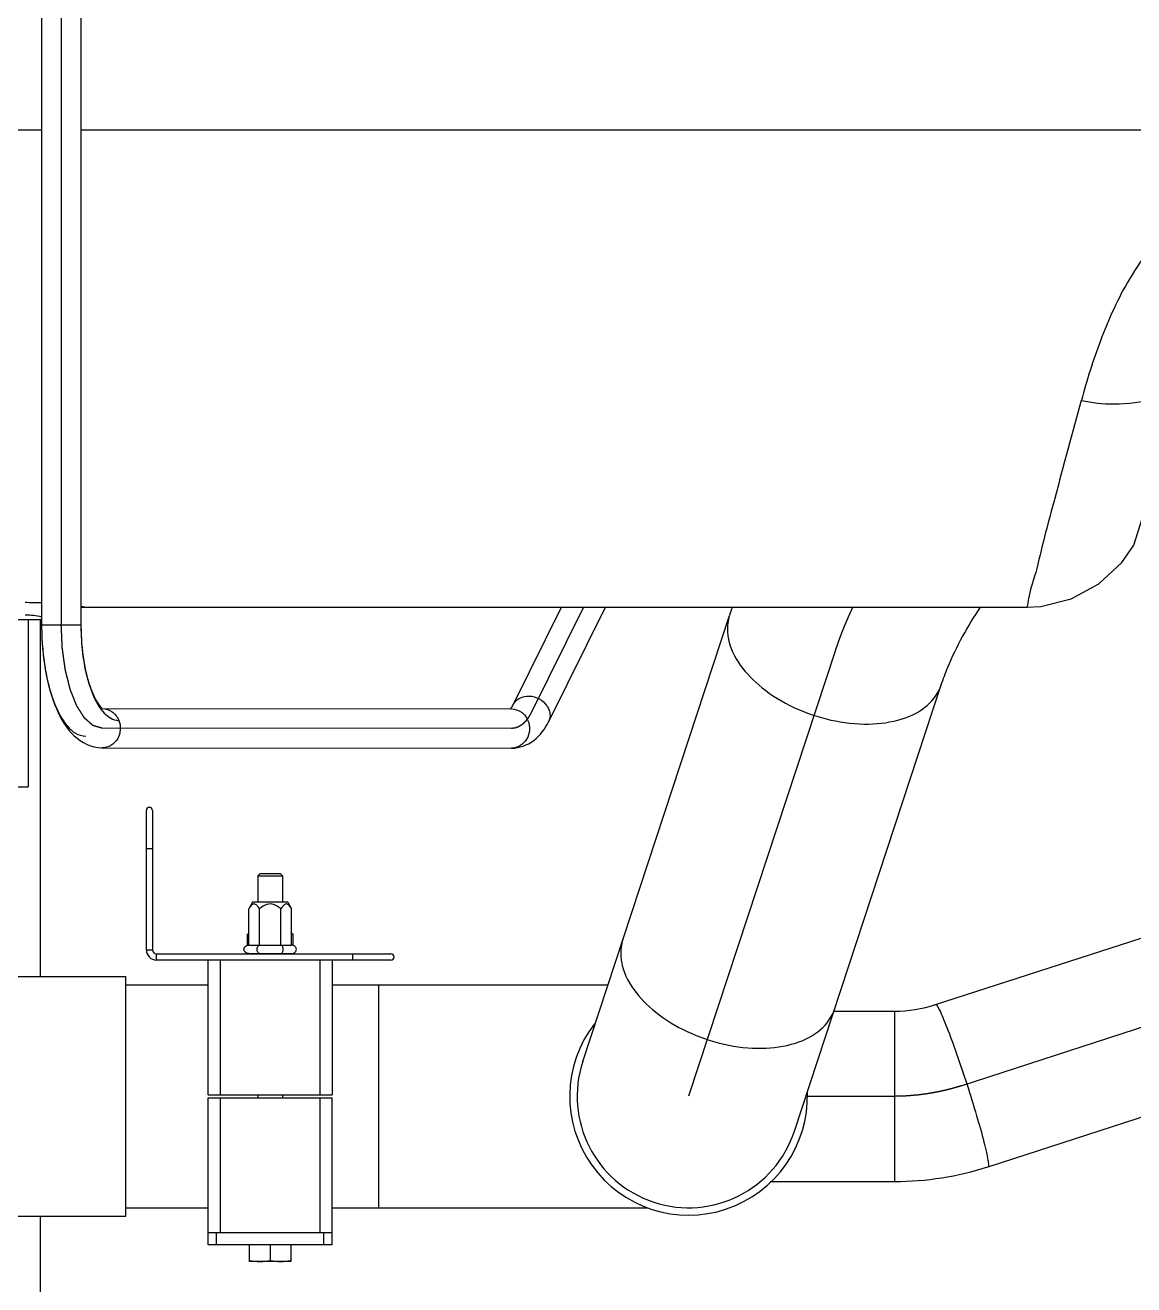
# Model space of a CAD drawing. Header units: millimetres. Extents: x 0 to 10500, y 0 to 7425.
# Drawn here: x 2870 to 3138.5, y 1711.6 to 2016.7 of the extents above; entities that cross this region are included whole.
import ezdxf

# ---------------------------------------------------------------- set-up
doc = ezdxf.new("R2010")
doc.units = ezdxf.units.MM
doc.header["$LTSCALE"] = 577.5
doc.linetypes.add('CENTER', pattern=[0.6, 0.375, -0.075, 0.075, -0.075])
doc.layers.get('0').update_dxf_attribs({"linetype": 'CONTINUOUS'})
for name, color, linetype in [('02___PRT_ALL_AXES', 7, 'CONTINUOUS'), ('AXES', 7, 'CONTINUOUS'), ('DEFAULT_1', 7, 'CENTER'), ('NOTES3D', 7, 'CONTINUOUS')]:
    doc.layers.add(name, color=color, linetype=linetype)
doc.styles.get("Standard").update_dxf_attribs({"font": 'txt', "width": 0.85})
doc.dimstyles.get("Standard").update_dxf_attribs({"dimtxt": 3.5, "dimasz": 3.5, "dimexe": 1.5, "dimexo": 1.5, "dimtad": 1, "dimdec": 1, "dimtxsty": 'Standard', "dimblk": '_FILLED', "dimblk1": '_FILLED', "dimblk2": '_FILLED', "dimcen": 0.09, "dimadec": 1, "dimazin": 2, "dimtol": 1, "dimtp": 0.1, "dimtm": 0.1, "dimtfac": 1, "dimtdec": 1, "dimtofl": 0, "dimtmove": 0, "dimatfit": 3, "dimldrblk": '_FILLED', "dimfxl": 1, "dimtolj": 1, "dimarcsym": 0})

# ---------------------------------------------------------------- blocks, each defined once
blk = doc.blocks.new('_FILLED')
at = {"color": 0, "linetype": 'ByBlock'}
blk.add_solid([(0, 0), (-1, 0.214), (-1, -0.214)], dxfattribs=at)

msp = doc.modelspace()

# ---------------------------------------------------------------- linework, layer by layer
at = {"color": 7, "linetype": 'Continuous'}
for p, q in [((2873.93, 2042.4), (2873.93, 1871.4)), ((2883.46, 2042.4), (2883.46, 1871.4)), ((2988.25, 1852.27), (2999.89, 1875.73)), ((2996.78, 1848.04), (3010.52, 1875.73)), ((3005.01, 1765.66), (3040.57, 1873.75)), ((2873.93, 1871.4), (2873.93, 1870.79)), ((2883.46, 1871.4), (2873.93, 1871.4)), ((2883.46, 1871.4), (2883.46, 1871.04)), ((3056.28, 1748.8), (3091.84, 1856.88)), ((2888.63, 1851.16), (2987.74, 1851.1)), ((2888.63, 1841.63), (2987.74, 1841.57)), ((2626.64, 1832.23), (2870.64, 1832.23)), ((2900.8, 1826.48), (2900.8, 1792.73)), ((2899.3, 1817.23), (2900.8, 1817.23)), ((2926.92, 1811.23), (2931.69, 1811.23)), ((2925.03, 1804.23), (2924.11, 1802.63)), ((2933.57, 1804.23), (2925.03, 1804.23)), ((2933.57, 1804.23), (2934.5, 1802.63)), ((2924.11, 1793.83), (2924.11, 1802.63)), ((2926.7, 1793.83), (2926.7, 1802.63)), ((2931.9, 1793.83), (2931.9, 1802.63)), ((2934.5, 1793.83), (2934.5, 1802.63)), ((3090.46, 1779.44), (3151.42, 1799.17)), ((2899.3, 1792.73), (2900.8, 1792.73)), ((2901.8, 1790.23), (2901.8, 1791.73)), ((2901.8, 1791.73), (2958.55, 1791.73)), ((2924.11, 1793.83), (2934.5, 1793.83)), ((2924.11, 1791.73), (2924.11, 1791.83)), ((2924.11, 1791.83), (2934.5, 1791.83)), ((2926.7, 1791.73), (2926.7, 1791.83)), ((2931.9, 1791.73), (2931.9, 1791.83)), ((2934.5, 1791.73), (2934.5, 1791.83)), ((2949.3, 1790.23), (2949.3, 1791.73)), ((2914.3, 1757.63), (2914.3, 1790.23)), ((2917.3, 1757.63), (2917.3, 1790.23)), ((2941.3, 1790.23), (2941.3, 1757.63)), ((2944.3, 1790.23), (2944.3, 1757.63)), ((2894.3, 1784.22), (2914.3, 1784.22)), ((2944.3, 1784.22), (3011.12, 1784.22)), ((2955.65, 1730.24), (2955.65, 1784.22)), ((3065.85, 1777.87), (3080.51, 1777.87)), ((3080.51, 1777.87), (3080.51, 1736.59)), ((3103.18, 1740.17), (3184.19, 1766.39)), ((2914.3, 1757.63), (2944.3, 1757.63)), ((2914.3, 1721.23), (2914.3, 1756.83)), ((2914.3, 1756.83), (2944.3, 1756.83)), ((2917.3, 1724.23), (2917.3, 1756.83)), ((2941.3, 1756.83), (2941.3, 1724.23)), ((2944.3, 1721.23), (2944.3, 1756.83)), ((3050.45, 1736.59), (3080.51, 1736.59)), ((2894.3, 1730.24), (2914.3, 1730.24)), ((2944.3, 1730.24), (3020.66, 1730.24)), ((2914.3, 1724.23), (2944.3, 1724.23)), ((2916.3, 1721.23), (2916.3, 1724.23)), ((2942.3, 1721.23), (2942.3, 1724.23)), ((2944.3, 1721.23), (2914.3, 1721.23))]:
    msp.add_line(p, q, dxfattribs=at)
at = {"color": 6, "linetype": 'Continuous'}
for p, q in [((2848.55, 1991.37), (2873.93, 1991.37)), ((2883.46, 1991.37), (3187.98, 1991.37)), ((3119.35, 1902.08), (3119.25, 1901.72)), ((3138.5, 1890.73), (3140.49, 1897.1)), ((3135.56, 1886.52), (3138.5, 1890.73)), ((3130.01, 1881.35), (3135.56, 1886.52)), ((3123.34, 1877.75), (3130.01, 1881.35)), ((3115.98, 1875.93), (3123.34, 1877.75)), ((2883.43, 1875.67), (2884.26, 1875.73)), ((2884.26, 1875.73), (2884.34, 1875.73)), ((2884.27, 1875.73), (3112.68, 1875.73)), ((3112.52, 1875.73), (3115.98, 1875.93)), ((2758.22, 1872.73), (2874.02, 1872.73)), ((2865.65, 1786.28), (2894.3, 1786.28)), ((2894.3, 1728.18), (2894.3, 1786.28)), ((2865.65, 1728.18), (2894.3, 1728.18))]:
    msp.add_line(p, q, dxfattribs=at)
at = {"color": 3, "linetype": 'Continuous'}
for p, q in [((2870.64, 1872.73), (2870.64, 1832.23)), ((2899.3, 1792.73), (2899.3, 1826.48)), ((2958.55, 1790.23), (2901.8, 1790.23))]:
    msp.add_line(p, q, dxfattribs=at)
at = {"color": 6, "linetype": 'Continuous'}
for centre, radius, start, end in [((5034.7, 1394.79), 1981.39, 164.45508, 165.16554), ((2869.99, 1776.68), 100.14, 87.7459, 90.023), ((2884.34, 1869.73), 6, 93.172, 98.7222), ((2884.34, 1869.84), 5.9, 89.9735, 93.1679)]:
    msp.add_arc(centre, radius, start, end, dxfattribs=at)
at = {"color": 7, "linetype": 'Continuous'}
for centre, radius, start, end in [((3142.94, 1840.07), 107.76, 160.6788, 161.7858), ((2892.64, 1851.97), 3.68, 260.8615, 269.9243), ((2888.08, 1846.48), 4.9, 21.6743, 22.6841), ((2980.63, 1856.05), 18.02, 333.2855, 333.6082), ((2888.63, 1850.48), 8.84, 268.9789, 269.965), ((2900.05, 1826.48), 0.75, 0, 180), ((2901.8, 1792.73), 1, 180, 270), ((2958.55, 1790.98), 0.75, 270, 90), ((3080.49, 1810.4), 32.53, 270.0399, 287.8661), ((3030.65, 1757.23), 28.79, 142.3558, 1.7042), ((3030.65, 1757.23), 26.99, 161.789, 341.789), ((3080.45, 1810.65), 74.05, 270.0482, 287.8743)]:
    msp.add_arc(centre, radius, start, end, dxfattribs=at)
at = {"color": 3, "linetype": 'Continuous'}
msp.add_arc((2901.8, 1792.73), 2.5, 180, 270, dxfattribs=at)
at = {"color": 6, "linetype": 'Continuous'}
for points, knots in [([(3166.27, 1975.18), (3160.15, 1975.26), (3148.03, 1970.1), (3137.1, 1955.96), (3130.29, 1940.82), (3127.11, 1930.68), (3125.79, 1925.79)], [0, 0, 0, 0, 0.270413, 0.531717, 0.776184, 1, 1, 1, 1]), ([(3125.79, 1925.79), (3128.4, 1925.27), (3137.26, 1924.23), (3147.61, 1926.7), (3151.77, 1931.57)], [0, 0, 0, 0, 0.293737, 1, 1, 1, 1]), ([(3119.25, 1901.72), (3118.27, 1898.02), (3116.61, 1892.07), (3114.43, 1882.46), (3113.33, 1880.14), (3112.59, 1875.15), (3112.52, 1875.73)], [0, 0, 0, 0, 0.428367, 0.742996, 0.935305, 1, 1, 1, 1]), ([(2883.55, 1875.9), (2883.73, 1875.88), (2883.99, 1875.83), (2884.25, 1875.79), (2884.33, 1875.77)], [0, 0, 0, 0, 0.658963, 1, 1, 1, 1]), ([(2884.33, 1875.77), (2884.35, 1875.76), (2884.39, 1875.75), (2884.35, 1875.74), (2884.34, 1875.73)], [0, 0, 0, 0, 0.573603, 1, 1, 1, 1])]:
    msp.add_open_spline(points, degree=3, knots=knots, dxfattribs=at)
msp.add_open_spline([(2869.95, 1873.86), (2871.29, 1873.88), (2872.65, 1873.74), (2873.94, 1873.4)], degree=3, dxfattribs=at)
at = {"color": 7, "linetype": 'Continuous'}
for points, knots in [([(3040.57, 1873.75), (3040.16, 1872.48), (3039.94, 1870.64), (3040.15, 1868.85), (3040.23, 1868.39)], [0, 0, 0, 0, 0.740926, 1, 1, 1, 1]), ([(3091.84, 1856.88), (3092.32, 1858.33), (3094.81, 1864.92), (3098.29, 1871.12), (3101.33, 1875.72)], [0, 0, 0, 0, 0.216346, 1, 1, 1, 1]), ([(2873.93, 1870.79), (2873.97, 1867.25), (2874.53, 1860.55), (2876.97, 1851.52), (2881.06, 1844.21), (2886.05, 1841.68), (2888.47, 1841.64)], [0, 0, 0, 0, 0.302024, 0.570033, 0.79369, 1, 1, 1, 1]), ([(2873.93, 1870.79), (2873.96, 1867.41), (2874.56, 1860.94), (2876.67, 1851.89), (2881.05, 1844.51), (2884.62, 1844.5)], [0, 0, 0, 0, 0.341725, 0.639301, 1, 1, 1, 1]), ([(2883.46, 1871.04), (2883.48, 1866.74), (2884.1, 1860.72), (2886.42, 1854.26), (2887.78, 1852), (2888.49, 1851.38)], [0, 0, 0, 0, 0.626578, 0.862745, 1, 1, 1, 1]), ([(2883.46, 1871.04), (2883.47, 1868.23), (2883.87, 1862.94), (2885.6, 1855.92), (2888.02, 1850.75), (2890.77, 1848.54), (2892.06, 1848.34)], [0, 0, 0, 0, 0.33053, 0.621878, 0.846054, 1, 1, 1, 1]), ([(3040.23, 1868.39), (3041.07, 1863.57), (3046.68, 1856.76), (3056.12, 1851.11), (3064.96, 1848.08), (3073.92, 1847.06), (3082.05, 1848.13), (3088.55, 1851.29), (3091.22, 1854.99), (3091.84, 1856.88)], [0, 0, 0, 0, 0.231117, 0.374086, 0.523238, 0.667304, 0.796447, 0.905831, 1, 1, 1, 1]), ([(2987.6, 1851.24), (2987.65, 1851.3), (2987.9, 1851.62), (2988.1, 1851.97), (2988.25, 1852.27)], [0, 0, 0, 0, 0.176349, 1, 1, 1, 1]), ([(2988.25, 1852.27), (2988.87, 1853.53), (2992.37, 1855.01), (2995.35, 1853.19), (2996.29, 1851.86)], [0, 0, 0, 0, 0.463192, 1, 1, 1, 1]), ([(2888.63, 1851.16), (2889.46, 1851.16), (2891.19, 1850.6), (2892.27, 1849.17), (2892.61, 1848.37)], [0, 0, 0, 0, 0.489035, 1, 1, 1, 1]), ([(2987.39, 1851.03), (2987.42, 1851.05), (2987.49, 1851.12), (2987.56, 1851.19), (2987.6, 1851.24)], [0, 0, 0, 0, 0.348257, 1, 1, 1, 1]), ([(2987.74, 1851.1), (2988.58, 1851.1), (2990.34, 1850.51), (2991.42, 1849.05), (2991.75, 1848.23)], [0, 0, 0, 0, 0.488839, 1, 1, 1, 1]), ([(2996.29, 1851.86), (2996.5, 1851.57), (2997.16, 1850.43), (2997.2, 1848.9), (2996.78, 1848.04)], [0, 0, 0, 0, 0.273146, 1, 1, 1, 1]), ([(2892.64, 1848.29), (2893.2, 1846.89), (2893.05, 1843.47), (2890.04, 1841.63), (2888.63, 1841.63)], [0, 0, 0, 0, 0.516167, 1, 1, 1, 1]), ([(2991.75, 1848.23), (2992.31, 1846.83), (2992.16, 1843.41), (2989.15, 1841.57), (2987.74, 1841.57)], [0, 0, 0, 0, 0.516167, 1, 1, 1, 1]), ([(2987.74, 1841.57), (2989.65, 1841.57), (2993.56, 1842.99), (2995.87, 1846.24), (2996.73, 1847.95)], [0, 0, 0, 0, 0.499095, 1, 1, 1, 1]), ([(2926.3, 1803.23), (2926.22, 1803.34), (2926.06, 1803.53), (2925.78, 1803.75), (2925.46, 1803.85), (2925.14, 1803.8), (2924.85, 1803.61), (2924.48, 1803.23), (2924.25, 1802.88), (2924.11, 1802.63)], [0, 0, 0, 0, 0.13416, 0.253718, 0.359649, 0.462953, 0.577336, 0.706807, 1, 1, 1, 1]), ([(2929.3, 1803.83), (2929.06, 1803.83), (2928.57, 1803.76), (2927.67, 1803.39), (2927.07, 1802.94), (2926.7, 1802.63)], [0, 0, 0, 0, 0.249916, 0.500081, 1, 1, 1, 1]), ([(2931.9, 1802.63), (2931.53, 1802.94), (2930.94, 1803.39), (2930.04, 1803.76), (2929.55, 1803.83), (2929.3, 1803.83)], [0, 0, 0, 0, 0.499919, 0.750084, 1, 1, 1, 1]), ([(2934.5, 1802.63), (2934.35, 1802.88), (2934.13, 1803.23), (2933.76, 1803.61), (2933.47, 1803.8), (2933.14, 1803.85), (2932.83, 1803.75), (2932.55, 1803.53), (2932.38, 1803.34), (2932.3, 1803.23)], [0, 0, 0, 0, 0.293194, 0.422665, 0.537049, 0.640354, 0.746284, 0.865841, 1, 1, 1, 1]), ([(2926.7, 1802.63), (2926.67, 1802.68), (2926.55, 1802.89), (2926.42, 1803.09), (2926.3, 1803.23)], [0, 0, 0, 0, 0.2588, 1, 1, 1, 1]), ([(2932.3, 1803.23), (2932.27, 1803.19), (2932.12, 1802.99), (2931.99, 1802.78), (2931.9, 1802.63)], [0, 0, 0, 0, 0.240498, 1, 1, 1, 1]), ([(3014.73, 1795.21), (3014.32, 1793.95), (3014.1, 1792.1), (3014.31, 1790.31), (3014.39, 1789.86)], [0, 0, 0, 0, 0.740926, 1, 1, 1, 1]), ([(2924.11, 1791.83), (2923.81, 1791.83), (2923.35, 1791.99), (2923.01, 1792.45), (2922.92, 1792.83), (2923.01, 1793.22), (2923.35, 1793.67), (2923.81, 1793.83), (2924.11, 1793.83)], [0, 0, 0, 0, 0.268183, 0.387332, 0.5, 0.612669, 0.731818, 1, 1, 1, 1]), ([(2926.7, 1791.83), (2926.62, 1791.83), (2926.44, 1791.91), (2926.26, 1792.15), (2926.15, 1792.47), (2926.11, 1792.83), (2926.15, 1793.19), (2926.26, 1793.51), (2926.44, 1793.75), (2926.62, 1793.83), (2926.7, 1793.83)], [0, 0, 0, 0, 0.099559, 0.216337, 0.352556, 0.500001, 0.647446, 0.783665, 0.900445, 1, 1, 1, 1]), ([(2931.9, 1791.83), (2931.98, 1791.83), (2932.16, 1791.91), (2932.34, 1792.15), (2932.45, 1792.47), (2932.49, 1792.83), (2932.45, 1793.19), (2932.34, 1793.51), (2932.16, 1793.75), (2931.98, 1793.83), (2931.9, 1793.83)], [0, 0, 0, 0, 0.099559, 0.216337, 0.352556, 0.500001, 0.647446, 0.783665, 0.900445, 1, 1, 1, 1]), ([(2934.5, 1791.83), (2934.8, 1791.83), (2935.25, 1791.99), (2935.59, 1792.45), (2935.68, 1792.83), (2935.59, 1793.22), (2935.25, 1793.67), (2934.8, 1793.83), (2934.5, 1793.83)], [0, 0, 0, 0, 0.268183, 0.387332, 0.5, 0.612669, 0.731818, 1, 1, 1, 1]), ([(3014.39, 1789.86), (3015.24, 1785.03), (3020.84, 1778.23), (3030.29, 1772.57), (3039.12, 1769.54), (3048.08, 1768.52), (3056.21, 1769.59), (3062.71, 1772.75), (3065.38, 1776.45), (3066.01, 1778.34)], [0, 0, 0, 0, 0.231117, 0.374086, 0.523238, 0.667304, 0.796447, 0.905831, 1, 1, 1, 1]), ([(3090.46, 1779.44), (3090.62, 1779.49), (3091.02, 1778.82), (3091.53, 1777.93), (3092.35, 1776.08), (3093.75, 1772.64), (3095.74, 1767.18), (3097.3, 1762.53), (3098.12, 1760.01)], [0, 0, 0, 0, 0.022679, 0.080577, 0.17325, 0.297427, 0.620305, 1, 1, 1, 1]), ([(3098.12, 1760.01), (3098.92, 1757.52), (3100.34, 1752.93), (3101.9, 1747.43), (3102.76, 1743.9), (3103.16, 1741.97), (3103.27, 1740.97), (3103.32, 1740.22), (3103.18, 1740.17)], [0, 0, 0, 0, 0.38114, 0.703692, 0.827451, 0.919729, 0.977364, 1, 1, 1, 1])]:
    msp.add_open_spline(points, degree=3, knots=knots, dxfattribs=at)
at = {"layer": '02___PRT_ALL_AXES', "color": 7, "linetype": 'Continuous'}
for p, q in [((2924.11, 1796.69), (2923.78, 1796.5)), ((2923.78, 1793.78), (2923.78, 1796.5)), ((2934.5, 1796.69), (2934.83, 1796.5)), ((2934.83, 1793.78), (2934.83, 1796.5))]:
    msp.add_line(p, q, dxfattribs=at)
for points in [[(2924.11, 1796.68), (2923.99, 1796.62), (2923.89, 1796.57), (2923.78, 1796.5)], [(2934.83, 1796.5), (2934.72, 1796.57), (2934.61, 1796.62), (2934.5, 1796.68)]]:
    msp.add_open_spline(points, degree=3, dxfattribs=at)
at = {"layer": 'AXES', "color": 7, "linetype": 'Continuous'}
for p, q in [((2873.64, 1786.28), (2873.64, 1872.73)), ((2926.9, 1811.23), (2926.3, 1810.63)), ((2926.3, 1810.63), (2926.3, 1804.23)), ((2926.3, 1810.63), (2932.3, 1810.63)), ((2926.9, 1811.23), (2931.7, 1811.23)), ((2932.3, 1810.63), (2931.7, 1811.23)), ((2932.3, 1810.63), (2932.3, 1804.23)), ((2926.3, 1757.63), (2926.3, 1756.83)), ((2932.3, 1757.63), (2932.3, 1756.83)), ((2873.64, 1625.73), (2873.64, 1728.18)), ((2924.3, 1717.23), (2924.3, 1721.23)), ((2929.3, 1721.23), (2929.3, 1717.45)), ((2934.3, 1721.23), (2934.3, 1717.23)), ((2934.3, 1717.23), (2924.3, 1717.23))]:
    msp.add_line(p, q, dxfattribs=at)
for centre, start, end in [((2926.81, 1731.84), 260.1251, 269.9817), ((2926.8, 1731.84), 270.0183, 279.8749), ((2931.81, 1731.84), 260.1251, 269.9817), ((2931.8, 1731.84), 270.0183, 279.8749)]:
    msp.add_arc(centre, 14.6, start, end, dxfattribs=at)
at = {"layer": 'DEFAULT_1', "color": 2, "linetype": 'CENTER'}
for p, q in [((2878.69, 2042.4), (2878.69, 1871.4)), ((3005.2, 1875.73), (2992.51, 1850.16)), ((3066.21, 1865.32), (3030.65, 1757.23)), ((2987.74, 1846.34), (2888.63, 1846.4)), ((3167.8, 1782.78), (3096.82, 1759.8)), ((3059.44, 1757.23), (3080.51, 1757.23))]:
    msp.add_line(p, q, dxfattribs=at)
for points, knots in [([(3070.39, 1875.73), (3070.29, 1875.51), (3070.09, 1875.07), (3069.86, 1874.57), (3069.71, 1874.24), (3069.65, 1874.11), (3069.59, 1873.99), (3069.55, 1873.89), (3069.46, 1873.69), (3069.34, 1873.42), (3069.2, 1873.09), (3069.06, 1872.76), (3068.94, 1872.49), (3068.85, 1872.3), (3068.81, 1872.19), (3068.76, 1872.08), (3068.7, 1871.94), (3068.57, 1871.62), (3068.41, 1871.24), (3068.25, 1870.86), (3068.18, 1870.67), (3068.13, 1870.56), (3068.1, 1870.48), (3068.06, 1870.39), (3068.02, 1870.29), (3067.95, 1870.1), (3067.8, 1869.72), (3067.65, 1869.34), (3067.53, 1869.02), (3067.47, 1868.88), (3067.43, 1868.77), (3067.39, 1868.67), (3067.32, 1868.48), (3067.23, 1868.21), (3067.11, 1867.89), (3066.99, 1867.57), (3066.89, 1867.3), (3066.82, 1867.11), (3066.78, 1867), (3066.75, 1866.9), (3066.7, 1866.76), (3066.59, 1866.44), (3066.43, 1865.96), (3066.28, 1865.53), (3066.21, 1865.32)], [0, 0, 0, 0, 0.0625, 0.125, 0.140625, 0.15625, 0.164062, 0.171875, 0.1875, 0.21875, 0.25, 0.28125, 0.3125, 0.328125, 0.335938, 0.34375, 0.359375, 0.375, 0.4375, 0.46875, 0.484375, 0.492188, 0.5, 0.507812, 0.515625, 0.53125, 0.5625, 0.625, 0.640625, 0.65625, 0.664062, 0.671875, 0.6875, 0.71875, 0.75, 0.78125, 0.8125, 0.828125, 0.835938, 0.84375, 0.859375, 0.875, 0.9375, 1, 1, 1, 1]), ([(2888.63, 1846.4), (2888.47, 1846.44), (2888.23, 1846.51), (2887.91, 1846.6), (2887.67, 1846.67), (2887.43, 1846.74), (2887.22, 1846.79), (2887.06, 1846.84), (2886.94, 1846.87), (2886.82, 1846.91), (2886.72, 1846.94), (2886.64, 1846.96), (2886.58, 1846.98), (2886.53, 1846.99), (2886.49, 1847), (2886.47, 1847.01), (2886.45, 1847.01), (2886.44, 1847.02), (2886.43, 1847.02), (2886.43, 1847.02), (2886.42, 1847.02), (2886.41, 1847.03), (2886.4, 1847.04), (2886.37, 1847.07), (2886.35, 1847.09), (2886.32, 1847.12), (2886.28, 1847.15), (2886.21, 1847.21), (2886.12, 1847.29), (2885.96, 1847.43), (2885.77, 1847.59), (2885.54, 1847.79), (2885.32, 1847.99), (2885.13, 1848.16), (2884.97, 1848.29), (2884.86, 1848.39), (2884.74, 1848.5), (2884.65, 1848.58), (2884.57, 1848.65), (2884.52, 1848.7), (2884.47, 1848.74), (2884.43, 1848.77), (2884.4, 1848.8), (2884.38, 1848.82), (2884.36, 1848.83), (2884.35, 1848.84), (2884.34, 1848.85), (2884.33, 1848.87), (2884.31, 1848.89), (2884.29, 1848.92), (2884.27, 1848.96), (2884.23, 1849.02), (2884.19, 1849.08), (2884.14, 1849.17), (2884.07, 1849.27), (2883.95, 1849.46), (2883.78, 1849.73), (2883.5, 1850.16), (2883.26, 1850.54), (2883.06, 1850.86), (2882.96, 1851.02), (2882.85, 1851.18), (2882.75, 1851.35), (2882.66, 1851.48), (2882.6, 1851.59), (2882.55, 1851.66), (2882.52, 1851.71), (2882.5, 1851.74), (2882.48, 1851.77), (2882.47, 1851.79), (2882.46, 1851.81), (2882.45, 1851.83), (2882.44, 1851.84), (2882.43, 1851.87), (2882.42, 1851.9), (2882.4, 1851.95), (2882.38, 1852), (2882.35, 1852.08), (2882.31, 1852.17), (2882.26, 1852.31), (2882.18, 1852.49), (2882.1, 1852.71), (2881.98, 1853), (2881.83, 1853.37), (2881.66, 1853.81), (2881.49, 1854.24), (2881.34, 1854.61), (2881.22, 1854.9), (2881.14, 1855.12), (2881.06, 1855.3), (2881.01, 1855.45), (2880.96, 1855.55), (2880.93, 1855.65), (2880.9, 1855.72), (2880.88, 1855.76), (2880.87, 1855.79), (2880.86, 1855.8), (2880.86, 1855.83), (2880.85, 1855.86), (2880.84, 1855.91), (2880.82, 1855.96), (2880.79, 1856.09), (2880.74, 1856.28), (2880.68, 1856.54), (2880.61, 1856.8), (2880.53, 1857.14), (2880.38, 1857.75), (2880.21, 1858.43), (2880.03, 1859.12), (2879.93, 1859.55), (2879.85, 1859.85), (2879.81, 1860.02), (2879.78, 1860.15), (2879.74, 1860.28), (2879.72, 1860.39), (2879.7, 1860.46), (2879.69, 1860.5), (2879.68, 1860.52), (2879.68, 1860.55), (2879.68, 1860.58), (2879.67, 1860.63), (2879.66, 1860.69), (2879.65, 1860.76), (2879.64, 1860.85), (2879.61, 1861.02), (2879.58, 1861.26), (2879.54, 1861.55), (2879.49, 1861.93), (2879.42, 1862.41), (2879.34, 1862.99), (2879.26, 1863.56), (2879.18, 1864.14), (2879.11, 1864.62), (2879.06, 1865), (2879.02, 1865.24), (2879, 1865.43), (2878.98, 1865.55), (2878.97, 1865.65), (2878.96, 1865.72), (2878.95, 1865.78), (2878.95, 1865.83), (2878.94, 1865.88), (2878.94, 1865.94), (2878.94, 1866.05), (2878.93, 1866.17), (2878.92, 1866.33), (2878.91, 1866.53), (2878.9, 1866.79), (2878.88, 1867.2), (2878.86, 1867.71), (2878.83, 1868.32), (2878.8, 1869.14), (2878.75, 1870.17), (2878.71, 1870.99), (2878.69, 1871.4)], [0, 0, 0, 0, 0.03125, 0.046875, 0.0625, 0.078125, 0.09375, 0.101562, 0.109375, 0.117188, 0.125, 0.128906, 0.132812, 0.136719, 0.138672, 0.140625, 0.141602, 0.14209, 0.142578, 0.142822, 0.143066, 0.143555, 0.144531, 0.146484, 0.148438, 0.150391, 0.152344, 0.15625, 0.164062, 0.171875, 0.1875, 0.203125, 0.21875, 0.234375, 0.242188, 0.25, 0.257812, 0.265625, 0.269531, 0.273438, 0.277344, 0.279297, 0.28125, 0.283203, 0.28418, 0.285156, 0.285645, 0.286133, 0.287109, 0.289062, 0.291016, 0.292969, 0.296875, 0.300781, 0.304688, 0.3125, 0.328125, 0.34375, 0.375, 0.382812, 0.390625, 0.398438, 0.40625, 0.414062, 0.417969, 0.421875, 0.423828, 0.425781, 0.426758, 0.427734, 0.428711, 0.429199, 0.429688, 0.430664, 0.431641, 0.433594, 0.435547, 0.4375, 0.441406, 0.445312, 0.453125, 0.460938, 0.46875, 0.484375, 0.5, 0.515625, 0.53125, 0.539062, 0.546875, 0.554688, 0.558594, 0.5625, 0.566406, 0.568359, 0.570312, 0.570801, 0.571289, 0.572266, 0.573242, 0.574219, 0.576172, 0.578125, 0.585938, 0.59375, 0.601562, 0.609375, 0.625, 0.65625, 0.671875, 0.6875, 0.695312, 0.699219, 0.703125, 0.707031, 0.710938, 0.712891, 0.713867, 0.714355, 0.714844, 0.71582, 0.716797, 0.71875, 0.720703, 0.722656, 0.726562, 0.734375, 0.742188, 0.75, 0.765625, 0.78125, 0.796875, 0.8125, 0.828125, 0.835938, 0.84375, 0.847656, 0.851562, 0.853516, 0.855469, 0.857422, 0.858398, 0.859375, 0.861328, 0.863281, 0.867188, 0.871094, 0.875, 0.882812, 0.890625, 0.90625, 0.921875, 0.9375, 0.96875, 1, 1, 1, 1]), ([(2992.51, 1850.16), (2992.43, 1850.02), (2992.32, 1849.81), (2992.18, 1849.57), (2992.1, 1849.43), (2992.04, 1849.32), (2991.98, 1849.22), (2991.94, 1849.14), (2991.91, 1849.09), (2991.9, 1849.07), (2991.89, 1849.05), (2991.88, 1849.03), (2991.86, 1849.01), (2991.83, 1848.97), (2991.78, 1848.91), (2991.73, 1848.84), (2991.64, 1848.72), (2991.53, 1848.56), (2991.41, 1848.41), (2991.32, 1848.29), (2991.27, 1848.22), (2991.22, 1848.16), (2991.2, 1848.12), (2991.18, 1848.1), (2991.16, 1848.08), (2991.15, 1848.07), (2991.14, 1848.05), (2991.11, 1848.03), (2991.08, 1848), (2991.03, 1847.95), (2990.97, 1847.89), (2990.9, 1847.82), (2990.83, 1847.75), (2990.75, 1847.68), (2990.68, 1847.61), (2990.61, 1847.54), (2990.55, 1847.48), (2990.5, 1847.43), (2990.46, 1847.4), (2990.43, 1847.37), (2990.41, 1847.35), (2990.4, 1847.34), (2990.39, 1847.33), (2990.38, 1847.32), (2990.37, 1847.31), (2990.34, 1847.3), (2990.31, 1847.28), (2990.27, 1847.25), (2990.22, 1847.22), (2990.15, 1847.17), (2990.08, 1847.12), (2990, 1847.07), (2989.92, 1847.02), (2989.84, 1846.97), (2989.76, 1846.92), (2989.7, 1846.87), (2989.65, 1846.84), (2989.61, 1846.82), (2989.59, 1846.8), (2989.57, 1846.79), (2989.56, 1846.78), (2989.54, 1846.78), (2989.52, 1846.77), (2989.49, 1846.75), (2989.43, 1846.73), (2989.36, 1846.71), (2989.25, 1846.67), (2989.11, 1846.61), (2988.98, 1846.56), (2988.87, 1846.52), (2988.8, 1846.5), (2988.74, 1846.47), (2988.71, 1846.46), (2988.68, 1846.45), (2988.67, 1846.45), (2988.66, 1846.45), (2988.64, 1846.44), (2988.61, 1846.44), (2988.57, 1846.44), (2988.51, 1846.43), (2988.44, 1846.42), (2988.35, 1846.41), (2988.24, 1846.4), (2988.03, 1846.37), (2987.86, 1846.35), (2987.74, 1846.34)], [0, 0, 0, 0, 0.0625, 0.09375, 0.109375, 0.125, 0.140625, 0.15625, 0.160156, 0.164062, 0.166016, 0.167969, 0.171875, 0.179688, 0.1875, 0.203125, 0.21875, 0.25, 0.28125, 0.296875, 0.3125, 0.320312, 0.328125, 0.332031, 0.333984, 0.335938, 0.339844, 0.34375, 0.351562, 0.359375, 0.375, 0.390625, 0.40625, 0.421875, 0.4375, 0.453125, 0.46875, 0.476562, 0.484375, 0.492188, 0.496094, 0.498047, 0.5, 0.501953, 0.503906, 0.507812, 0.515625, 0.523438, 0.53125, 0.546875, 0.5625, 0.578125, 0.59375, 0.609375, 0.625, 0.640625, 0.648438, 0.65625, 0.660156, 0.664062, 0.666016, 0.667969, 0.671875, 0.679688, 0.6875, 0.703125, 0.71875, 0.75, 0.78125, 0.796875, 0.8125, 0.820312, 0.828125, 0.832031, 0.833984, 0.835938, 0.839844, 0.84375, 0.851562, 0.859375, 0.875, 0.890625, 0.90625, 0.9375, 1, 1, 1, 1]), ([(3096.82, 1759.8), (3096.49, 1759.71), (3096.01, 1759.56), (3095.44, 1759.39), (3095.11, 1759.3), (3094.87, 1759.22), (3094.62, 1759.15), (3094.44, 1759.1), (3094.32, 1759.06), (3094.25, 1759.04), (3094.19, 1759.03), (3094.11, 1759.01), (3094.01, 1758.98), (3093.84, 1758.94), (3093.64, 1758.89), (3093.3, 1758.81), (3092.89, 1758.71), (3092.48, 1758.62), (3092.15, 1758.54), (3091.94, 1758.49), (3091.78, 1758.45), (3091.67, 1758.42), (3091.59, 1758.4), (3091.53, 1758.39), (3091.46, 1758.38), (3091.34, 1758.35), (3091.15, 1758.32), (3090.9, 1758.27), (3090.65, 1758.23), (3090.32, 1758.16), (3089.98, 1758.1), (3089.65, 1758.04), (3089.4, 1757.99), (3089.19, 1757.95), (3089.04, 1757.93), (3088.96, 1757.91), (3088.9, 1757.9), (3088.83, 1757.89), (3088.75, 1757.88), (3088.6, 1757.86), (3088.39, 1757.83), (3088.14, 1757.8), (3087.8, 1757.75), (3087.46, 1757.71), (3087.12, 1757.66), (3086.87, 1757.63), (3086.66, 1757.6), (3086.49, 1757.58), (3086.39, 1757.56), (3086.3, 1757.55), (3086.25, 1757.54), (3086.21, 1757.54), (3086.16, 1757.53), (3086.08, 1757.53), (3085.97, 1757.52), (3085.79, 1757.5), (3085.56, 1757.49), (3085.2, 1757.46), (3084.75, 1757.42), (3084.3, 1757.38), (3083.94, 1757.36), (3083.71, 1757.34), (3083.53, 1757.32), (3083.42, 1757.31), (3083.34, 1757.31), (3083.29, 1757.3), (3083.25, 1757.3), (3083.19, 1757.3), (3083.06, 1757.3), (3082.87, 1757.29), (3082.6, 1757.29), (3082.34, 1757.28), (3081.99, 1757.27), (3081.38, 1757.25), (3080.86, 1757.24), (3080.51, 1757.23)], [0, 0, 0, 0, 0.0625, 0.09375, 0.109375, 0.125, 0.140625, 0.15625, 0.160156, 0.164062, 0.167969, 0.171875, 0.179688, 0.1875, 0.203125, 0.21875, 0.25, 0.28125, 0.296875, 0.3125, 0.320312, 0.328125, 0.332031, 0.335938, 0.339844, 0.34375, 0.359375, 0.375, 0.390625, 0.40625, 0.4375, 0.453125, 0.46875, 0.484375, 0.492188, 0.496094, 0.5, 0.503906, 0.507812, 0.515625, 0.53125, 0.546875, 0.5625, 0.59375, 0.609375, 0.625, 0.640625, 0.648438, 0.65625, 0.660156, 0.664062, 0.666016, 0.667969, 0.671875, 0.679688, 0.6875, 0.703125, 0.71875, 0.75, 0.78125, 0.796875, 0.8125, 0.820312, 0.828125, 0.832031, 0.833984, 0.835938, 0.839844, 0.84375, 0.859375, 0.875, 0.890625, 0.90625, 0.9375, 1, 1, 1, 1])]:
    msp.add_open_spline(points, degree=3, knots=knots, dxfattribs=at)

# ---------------------------------------------------------------- leaders
at = {"layer": 'NOTES3D', "color": 2, "linetype": 'Continuous'}
msp.add_leader([(2759.41, 1723.5), (2918.91, 902.91)], dimstyle='Standard', override={"dimtad": 0}, dxfattribs=at)

doc.saveas('drawing.dxf')
